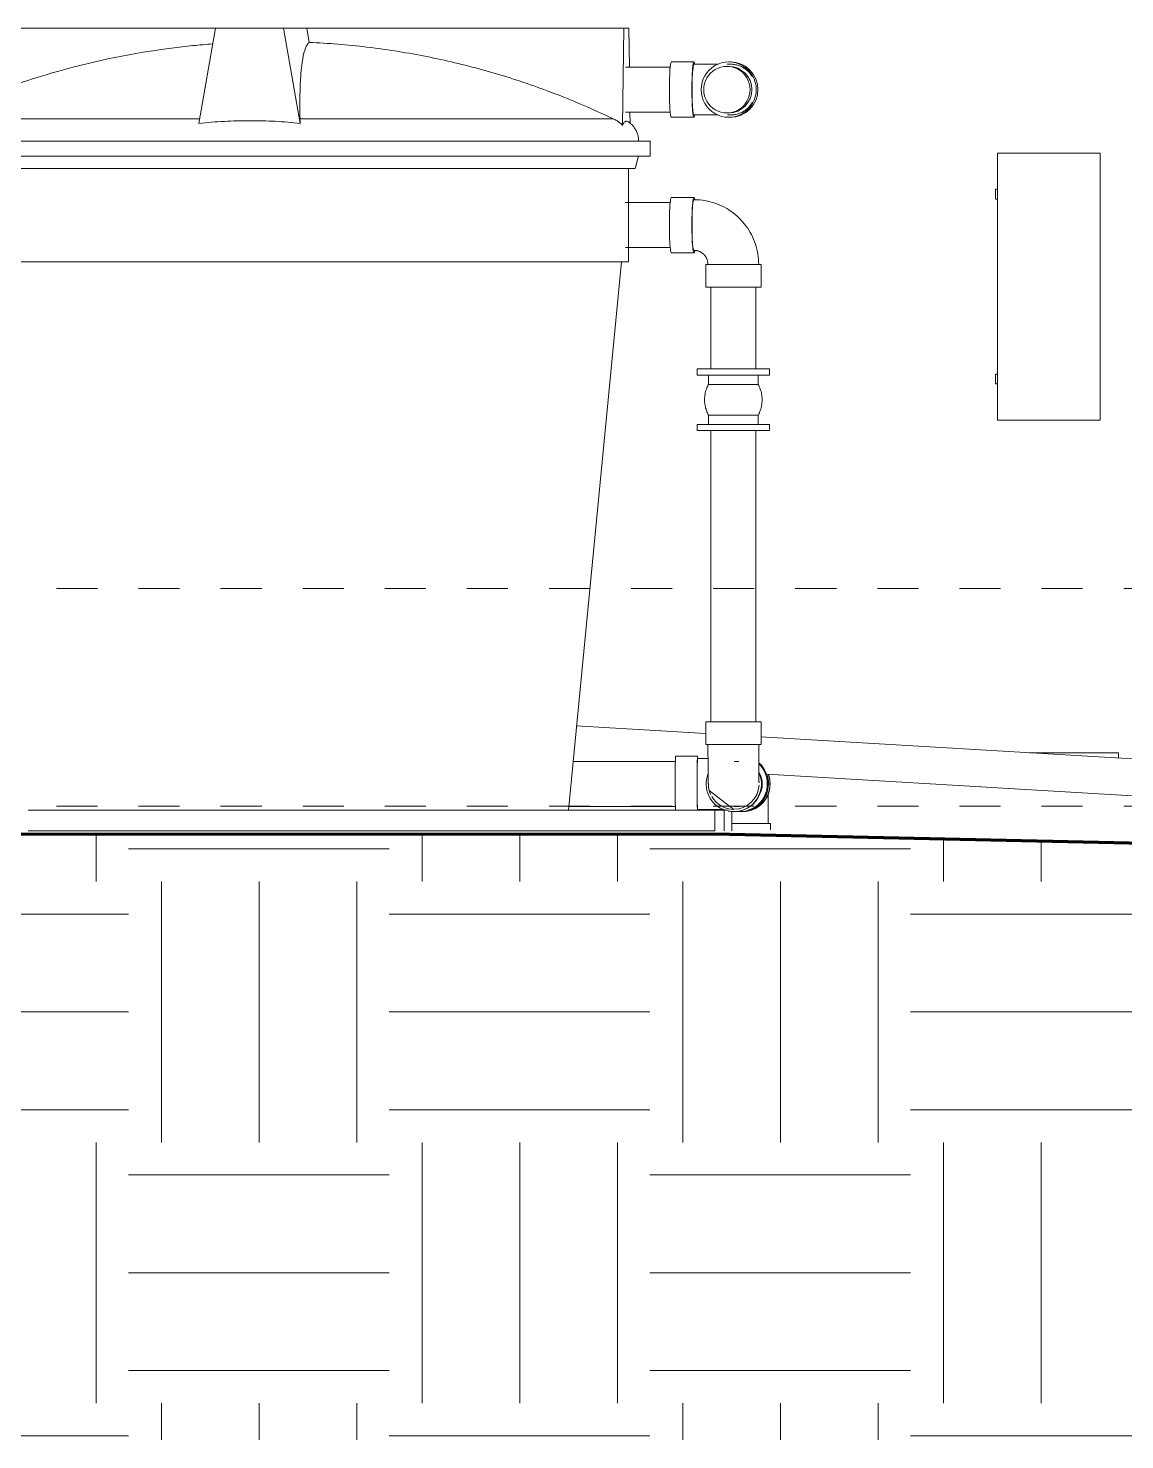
# Model space of a CAD drawing. Header units: metres. Extents: x 3 to 183, y -124 to 10.
# Drawn here: x 122.8 to 125.472, y -2.073 to 1.364 of the extents above; entities that cross this region are included whole.
import ezdxf

# ---------------------------------------------------------------- set-up
doc = ezdxf.new("R2010")
doc.units = ezdxf.units.M
doc.linetypes.add('Centre', pattern=[0.03175, 0.00635, -0.00475, 0.0159, -0.00475])
for name, color, linetype, lineweight in [('A-FLOR', 7, 'Continuous', 9), ('A-FLOR-LEVL', 7, 'Continuous', 9), ('C-BLDG-PADS', 7, 'Continuous', 9), ('C-TOPO', 7, 'Continuous', 9), ('E-ELEC-EQPM', 7, 'Continuous', 9), ('P-PIPE', 7, 'Continuous', 9), ('P-SANR-FIXT', 7, 'Continuous', 9)]:
    doc.layers.add(name, color=color, linetype=linetype, lineweight=lineweight)

# ---------------------------------------------------------------- blocks, each defined once
blk = doc.blocks.new('YADRAN_LASQUEMAS_ARQ_MO_000_SITIO_rvt-3-Elevación 02')
at = {"layer": 'C-TOPO', "true_color": 0xaaaaaa}
h = blk.add_hatch(dxfattribs=at)
h.set_pattern_fill('FP_59', color=253, style=0, pattern_type=2)
h.set_pattern_definition([(0, (103.359, 0), (0.635, 0.635), [0.635, -0.635]), (0, (103.359, 0.2381), (0.635, 0.635), [0.635, -0.635]), (0, (103.359, 0.47625), (0.635, 0.635), [0.635, -0.635]), (90, (103.439, 0.5556), (-0.635, 0.635), [0.635, -0.635]), (90, (103.677, 0.5556), (-0.635, 0.635), [0.635, -0.635]), (90, (103.915, 0.5556), (-0.635, 0.635), [0.635, -0.635])])
h.paths.add_polyline_path([(90.8433, -2.0728), (115.3252, -2.0728), (115.3252, -0.7298), (112.9595, -0.6988), (112.4584, -0.6861), (109.0921, -0.6631), (109.0875, -0.663), (107.9761, -0.6623), (106.8455, -0.6616), (103.7363, -0.663), (100.4549, -0.663), (97.3765, -0.5978), (94.4036, -0.5992), (93.8607, -0.5958), (92.5096, -0.4704), (90.8433, -0.5798), (90.8433, -0.8056)])
at = {"layer": 'C-BLDG-PADS', "color": 253, "true_color": 0xaaaaaa}
blk.add_line((95.7185, -0.59), (97.3912, -0.59), dxfattribs=at)
at = {"layer": 'C-TOPO', "color": 253, "lineweight": 70, "true_color": 0xaaaaaa}
for p, q in [((94.4036, -0.5992), (97.3906, -0.5978)), ((97.3906, -0.5978), (100.4549, -0.663))]:
    blk.add_line(p, q, dxfattribs=at)
at = {"layer": 'C-TOPO', "color": 253, "true_color": 0xaaaaaa}
for p, q in [((97.3906, -0.5978), (94.4036, -0.5992)), ((95.7189, -0.59), (97.3912, -0.59)), ((95.7189, -0.59), (97.3912, -0.59)), ((100.4549, -0.663), (97.3906, -0.5978))]:
    blk.add_line(p, q, dxfattribs=at)
blk = doc.blocks.new('YADRAN_LASQUEMAS_ARQ_MO_006_E02_rvt-3-Elevación 02')
at = {"layer": 'A-FLOR', "color": 8, "true_color": 0x808080}
for p, q in [((95.7185, -0.54), (97.3912, -0.54)), ((97.3912, -0.54), (97.3912, -0.59)), ((97.433, -0.59), (97.433, -0.5429))]:
    blk.add_line(p, q, dxfattribs=at)
blk = doc.blocks.new('M_Tablero con botones - 250x500x650-V353-Elevación 02')
at = {"layer": 'E-ELEC-EQPM'}
for p, q in [((98.0797, 0.41), (98.0797, 1.06)), ((98.0797, 1.06), (98.3297, 1.06)), ((98.3297, 1.06), (98.3297, 0.41)), ((98.3301, 1.06), (98.3297, 1.06)), ((98.0797, 0.972), (98.075, 0.972)), ((98.075, 0.948), (98.0797, 0.948)), ((98.0797, 0.522), (98.075, 0.522)), ((98.075, 0.498), (98.0797, 0.498)), ((98.3297, 0.41), (98.0797, 0.41)), ((98.3297, 0.41), (98.3301, 0.41))]:
    blk.add_line(p, q, dxfattribs=at)
for centre, start_param, end_param in [((98.075, 0.96), 6.021386, 7.853982), ((98.075, 0.96), 1.570796, 3.403392), ((98.075, 0.51), 6.021386, 7.853982), ((98.075, 0.51), 1.570796, 3.403392)]:
    blk.add_ellipse(centre, major_axis=(0, 0.012), ratio=0.003395, start_param=start_param, end_param=end_param, dxfattribs=at)
blk = doc.blocks.new('M_Las Quemas- Abastecimiento - M_Las Quemas- Abastecimiento-2189080-Elevación 02')
at = {"layer": 'P-SANR-FIXT', "color": 8, "lineweight": 18, "true_color": 0x808080}
for p, q in [((95.4597, 1.128), (95.4628, 1.3639)), ((95.4628, 1.3639), (96.1747, 1.3639)), ((96.1747, 1.3639), (96.1339, 1.1318)), ((96.1747, 1.3639), (96.3405, 1.3639)), ((96.3812, 1.1322), (96.3405, 1.3639)), ((96.3405, 1.3639), (96.3973, 1.3639)), ((96.3973, 1.3639), (97.1692, 1.3639)), ((96.3973, 1.3639), (96.4029, 1.3294)), ((97.1692, 1.3639), (97.1661, 1.1274)), ((97.1817, 1.3639), (97.1692, 1.3639)), ((97.183, 1.2694), (97.1817, 1.3639)), ((95.4824, 1.1432), (96.1359, 1.1432)), ((96.3807, 1.1432), (97.1433, 1.1432)), ((97.1848, 1.1324), (97.1845, 1.1594)), ((95.4125, 1.0892), (95.4125, 1.0521)), ((95.4125, 1.0892), (96.2547, 1.0892)), ((96.2547, 1.0892), (97.2341, 1.0892)), ((97.2341, 1.0521), (97.2341, 1.0892)), ((95.4125, 1.0521), (96.2547, 1.0521)), ((95.4411, 1.0521), (95.4492, 1.0221)), ((96.2547, 1.0521), (97.2341, 1.0521)), ((97.1975, 1.0221), (97.2055, 1.0521)), ((95.4492, 1.0221), (96.2574, 1.0221)), ((95.4657, 1.0221), (95.4657, 0.7953)), ((96.2574, 1.0221), (97.1975, 1.0221)), ((97.1809, 0.7953), (97.1809, 1.0221)), ((95.4657, 0.7953), (96.2587, 0.7953)), ((95.4825, 0.7953), (95.6121, -0.54)), ((96.2587, 0.7953), (97.1809, 0.7953)), ((97.0345, -0.54), (97.1641, 0.7953))]:
    blk.add_line(p, q, dxfattribs=at)
at = {"layer": 'P-SANR-FIXT', "color": 8, "lineweight": 18, "true_color": 0x808080, "flags": 128}
for points in [[(95.4411, 1.0892), (95.4412, 1.0915), (95.4413, 1.0938), (95.4416, 1.0961), (95.4419, 1.0984), (95.4423, 1.1007), (95.4428, 1.1029), (95.4435, 1.1052), (95.4441, 1.1074), (95.4449, 1.1096), (95.4458, 1.1117), (95.4467, 1.1138), (95.4478, 1.1159), (95.4489, 1.1179), (95.4501, 1.1199), (95.4514, 1.1218), (95.4527, 1.1237), (95.4541, 1.1255), (95.4556, 1.1273), (95.4572, 1.129), (95.4588, 1.1306), (95.4605, 1.1322), (95.4623, 1.1337), (95.4641, 1.1351), (95.4655, 1.1361)], [(97.1816, 1.1357), (97.1835, 1.1343), (97.1853, 1.1329), (97.187, 1.1313), (97.1887, 1.1297), (97.1903, 1.1281), (97.1918, 1.1263), (97.1932, 1.1245), (97.1946, 1.1227), (97.1959, 1.1208), (97.1972, 1.1188), (97.1983, 1.1168), (97.1994, 1.1148), (97.2004, 1.1127), (97.2013, 1.1106), (97.2021, 1.1084), (97.2029, 1.1062), (97.2035, 1.104), (97.2041, 1.1018), (97.2045, 1.0995), (97.2049, 1.0972), (97.2052, 1.0949), (97.2054, 1.0926), (97.2055, 1.0903), (97.2055, 1.0892)]]:
    blk.add_lwpolyline(points, dxfattribs=at)
at = {"layer": 'P-SANR-FIXT', "color": 8, "lineweight": 18, "true_color": 0x808080}
for points, knots in [([(96.168, 1.3258), (96.1518, 1.3245), (96.1007, 1.32), (95.9575, 1.3015), (95.7866, 1.2619), (95.6103, 1.2003), (95.5246, 1.1633), (95.4824, 1.1432)], [-0.9263724, -0.9263724, -0.9263724, -0.9263724, -0.8636364, -0.7272727, -0.3636364, -0.1818182, 0, 0, 0, 0]), ([(96.4029, 1.3294), (96.4013, 1.328), (96.3981, 1.3243), (96.3897, 1.3072), (96.3832, 1.2701), (96.3802, 1.2049), (96.3803, 1.165), (96.3807, 1.1432)], [-1, -1, -1, -1, -0.9, -0.8, -0.4, -0.2, 0, 0, 0, 0]), ([(97.1433, 1.1432), (97.0806, 1.1734), (96.9732, 1.2181), (96.8176, 1.2665), (96.704, 1.2928), (96.6121, 1.3089), (96.5427, 1.3184), (96.4729, 1.3254), (96.4263, 1.3283), (96.4029, 1.3294)], [-1, -1, -1, -1, -0.727273, -0.545455, -0.363636, -0.272727, -0.181818, -0.090909, 0, 0, 0, 0]), ([(97.1848, 1.1324), (97.1836, 1.134), (97.1811, 1.1366), (97.1779, 1.1375), (97.1754, 1.1374), (97.1736, 1.1368), (97.1717, 1.1357), (97.1698, 1.134), (97.1679, 1.1312), (97.1667, 1.1288), (97.1661, 1.1274)], [-1, -1, -1, -1, -0.8, -0.6, -0.5, -0.4, -0.3, -0.2, -0.1, 0, 0, 0, 0])]:
    blk.add_open_spline(points, degree=3, knots=knots, dxfattribs=at)
for points in [[(95.4824, 1.1432), (95.478, 1.1416), (95.4698, 1.1374), (95.4629, 1.1314), (95.4597, 1.128)], [(96.2589, 1.1386), (96.238, 1.1387), (96.1963, 1.1378), (96.1547, 1.1342), (96.1339, 1.1318)], [(96.3812, 1.1322), (96.3609, 1.1345), (96.3202, 1.1378), (96.2794, 1.1387), (96.2589, 1.1386)], [(96.3807, 1.1432), (96.3806, 1.1419), (96.3807, 1.1388), (96.381, 1.1346), (96.3812, 1.1322)], [(97.1661, 1.1274), (97.164, 1.1298), (97.1596, 1.1341), (97.1519, 1.1395), (97.1463, 1.1421), (97.1433, 1.1432)]]:
    blk.add_open_spline(points, degree=3, dxfattribs=at)
blk = doc.blocks.new('Plastico - Codo - PL - Codo-V355-Elevación 02')
at = {"layer": 'P-PIPE'}
for p, q in [((97.3404, 0.9521), (97.2856, 0.9521)), ((97.2856, 0.8173), (97.3404, 0.8173)), ((97.369, 0.7885), (97.369, 0.7335)), ((97.5036, 0.7885), (97.369, 0.7885)), ((97.5038, 0.7885), (97.5036, 0.7885)), ((97.5038, 0.7335), (97.5038, 0.7885)), ((97.369, 0.7335), (97.5036, 0.7335)), ((97.5036, 0.7335), (97.5038, 0.7335))]:
    blk.add_line(p, q, dxfattribs=at)
at = {"layer": 'P-PIPE', "flags": 128}
for points in [[(97.4981, 0.7885), (97.498, 0.7948), (97.4976, 0.8011), (97.497, 0.8074), (97.4961, 0.8136), (97.495, 0.8198), (97.4936, 0.826), (97.492, 0.8321), (97.4901, 0.8381), (97.488, 0.8441), (97.4857, 0.8499), (97.4831, 0.8557), (97.4803, 0.8614), (97.4773, 0.8669), (97.4741, 0.8723), (97.4706, 0.8776), (97.4669, 0.8828), (97.4631, 0.8878), (97.459, 0.8926), (97.4548, 0.8973), (97.4503, 0.9017), (97.4457, 0.9061), (97.441, 0.9102), (97.436, 0.9141), (97.4309, 0.9178), (97.4257, 0.9214), (97.4203, 0.9247), (97.4148, 0.9278), (97.4092, 0.9306), (97.4034, 0.9333), (97.3976, 0.9357), (97.3917, 0.9379), (97.3857, 0.9398), (97.3796, 0.9415), (97.3734, 0.943), (97.3672, 0.9442), (97.361, 0.9451), (97.3547, 0.9458), (97.3484, 0.9463), (97.3421, 0.9464), (97.3404, 0.9465)], [(97.3404, 0.823), (97.3418, 0.8229), (97.3431, 0.8228), (97.3445, 0.8227), (97.3458, 0.8225), (97.3472, 0.8223), (97.3485, 0.822), (97.3498, 0.8216), (97.3511, 0.8212), (97.3524, 0.8208), (97.3537, 0.8203), (97.3549, 0.8197), (97.3561, 0.8191), (97.3573, 0.8184), (97.3585, 0.8177), (97.3596, 0.817), (97.3608, 0.8162), (97.3618, 0.8153), (97.3629, 0.8145), (97.3639, 0.8135), (97.3649, 0.8126), (97.3658, 0.8116), (97.3667, 0.8105), (97.3676, 0.8094), (97.3684, 0.8083), (97.3691, 0.8072), (97.3699, 0.806), (97.3705, 0.8048), (97.3712, 0.8036), (97.3717, 0.8023), (97.3723, 0.801), (97.3727, 0.7997), (97.3732, 0.7984), (97.3735, 0.7971), (97.3738, 0.7957), (97.3741, 0.7944), (97.3743, 0.793), (97.3745, 0.7916), (97.3746, 0.7902), (97.3746, 0.7889), (97.3746, 0.7885)]]:
    blk.add_lwpolyline(points, dxfattribs=at)
at = {"layer": 'P-PIPE'}
for centre, major_axis, start_param, end_param in [((97.2856, 0.8847), (0, 0.0674), 0, 3.141593), ((97.3404, 0.8847), (0, 0.0674), 0, 3.141593), ((97.3404, 0.8847), (0, 0.0618), 0, 3.141593), ((97.3404, 0.8847), (0, 0.0674), 5.880875, 6.283185), ((97.3404, 0.8847), (0, 0.0674), 3.141593, 3.514601)]:
    blk.add_ellipse(centre, major_axis=major_axis, ratio=0.075377, start_param=start_param, end_param=end_param, dxfattribs=at)
blk = doc.blocks.new('Plastico - Codo - PL - Codo-V356-Elevación 02')
at = {"layer": 'P-PIPE'}
for p, q in [((97.3404, 1.2818), (97.2856, 1.2818)), ((97.4291, 1.2818), (97.425, 1.2818)), ((97.2856, 1.147), (97.3404, 1.147)), ((97.425, 1.147), (97.4291, 1.147))]:
    blk.add_line(p, q, dxfattribs=at)
at = {"layer": 'P-PIPE', "flags": 128}
for points in [[(97.3404, 1.2762), (97.3442, 1.2762), (97.3481, 1.2762), (97.3518, 1.2762), (97.3556, 1.2762), (97.3593, 1.2762), (97.363, 1.2762), (97.3666, 1.2762), (97.3702, 1.2762), (97.3737, 1.2762), (97.3772, 1.2762), (97.3806, 1.2762), (97.3839, 1.2762), (97.3871, 1.2762), (97.3903, 1.2762), (97.3933, 1.2762), (97.3963, 1.2762), (97.3991, 1.2762)], [(97.4212, 1.2762), (97.4227, 1.2762), (97.424, 1.2762), (97.4252, 1.2762), (97.4263, 1.2762), (97.4272, 1.2762), (97.4279, 1.2762), (97.4285, 1.2762), (97.4289, 1.2762), (97.4292, 1.2762), (97.4294, 1.2762), (97.4294, 1.2762)], [(97.4294, 1.2762), (97.4293, 1.2762), (97.4291, 1.2762)], [(97.4294, 1.2762), (97.4318, 1.2761), (97.4343, 1.276), (97.4368, 1.2757), (97.4392, 1.2754), (97.4416, 1.2749), (97.4441, 1.2744), (97.4464, 1.2738), (97.4488, 1.273), (97.4511, 1.2722), (97.4534, 1.2713), (97.4557, 1.2703), (97.4579, 1.2692), (97.4601, 1.268), (97.4622, 1.2667), (97.4642, 1.2654), (97.4663, 1.2639), (97.4682, 1.2624), (97.4701, 1.2608), (97.4719, 1.2592), (97.4737, 1.2574), (97.4754, 1.2556), (97.477, 1.2538), (97.4785, 1.2518), (97.48, 1.2498), (97.4813, 1.2478), (97.4826, 1.2457)], [(97.483, 1.1837), (97.4817, 1.1816), (97.4803, 1.1795), (97.4789, 1.1775), (97.4774, 1.1756), (97.4758, 1.1737), (97.4741, 1.1719), (97.4724, 1.1701), (97.4706, 1.1684), (97.4687, 1.1668), (97.4668, 1.1653), (97.4648, 1.1638), (97.4627, 1.1624), (97.4606, 1.1612), (97.4585, 1.1599), (97.4563, 1.1588), (97.454, 1.1578), (97.4517, 1.1569), (97.4494, 1.156), (97.4471, 1.1553), (97.4447, 1.1546), (97.4423, 1.154), (97.4399, 1.1536), (97.4374, 1.1532), (97.435, 1.1529), (97.4325, 1.1527), (97.43, 1.1527), (97.4294, 1.1527)], [(97.3995, 1.1527), (97.3974, 1.1527), (97.3945, 1.1527), (97.3914, 1.1527), (97.3883, 1.1527), (97.3851, 1.1527), (97.3819, 1.1527), (97.3785, 1.1527), (97.3751, 1.1527), (97.3716, 1.1527), (97.368, 1.1527), (97.3644, 1.1527), (97.3607, 1.1527), (97.357, 1.1527), (97.3533, 1.1527), (97.3495, 1.1527), (97.3457, 1.1527), (97.3419, 1.1527), (97.3404, 1.1527)], [(97.4294, 1.1527), (97.4293, 1.1527), (97.4291, 1.1527), (97.4287, 1.1527), (97.4281, 1.1527), (97.4275, 1.1527), (97.4266, 1.1527), (97.4256, 1.1527), (97.4245, 1.1527), (97.4232, 1.1527), (97.4218, 1.1527)], [(97.4291, 1.1527), (97.4293, 1.1527), (97.4294, 1.1527)]]:
    blk.add_lwpolyline(points, dxfattribs=at)
at = {"layer": 'P-PIPE'}
for centre, major_axis, ratio, start_param, end_param in [((97.2856, 1.2144), (0, 0.0674), 0.075377, 0, 1.570796), ((97.3404, 1.2144), (0, 0.0674), 0.075377, 5.854043, 7.853982), ((97.3404, 1.2144), (0, 0.0617), 0.075377, 6.108652, 7.853982), ((97.425, 1.2144), (0, 0.0674), 0.997155, 4.712389, 7.853982), ((97.4291, 1.2144), (0, 0.0674), 0.997155, 4.712389, 6.283185), ((97.2856, 1.2144), (0, 0.0674), 0.075377, 1.570796, 3.141593), ((97.3404, 1.2144), (0, 0.0674), 0.075377, 1.570796, 3.566437), ((97.3404, 1.2144), (0, 0.0617), 0.075377, 1.570796, 2.268928), ((97.425, 1.2144), (0, 0.0674), 0.997155, 1.570796, 4.712389), ((97.4291, 1.2144), (0, 0.0674), 0.997155, 3.141593, 4.712389), ((97.3404, 1.2144), (0, 0.0618), 0.075377, 2.277521, 3.316126)]:
    blk.add_ellipse(centre, major_axis=major_axis, ratio=ratio, start_param=start_param, end_param=end_param, dxfattribs=at)
blk = doc.blocks.new('Plastico - Codo - PL - Codo-V357-Elevación 02')
at = {"layer": 'P-PIPE'}
for p, q in [((97.369, -0.3249), (97.369, -0.3799)), ((97.4356, -0.3249), (97.369, -0.3249)), ((97.5037, -0.3249), (97.4356, -0.3249)), ((97.5038, -0.3799), (97.5038, -0.3249)), ((97.369, -0.3799), (97.4356, -0.3799)), ((97.4356, -0.3799), (97.5037, -0.3799)), ((97.4374, -0.5435), (97.438, -0.5435))]:
    blk.add_line(p, q, dxfattribs=at)
at = {"layer": 'P-PIPE', "flags": 128}
for points in [[(97.4374, -0.5379), (97.3778, -0.4924), (97.3761, -0.4842), (97.3758, -0.481), (97.3756, -0.4791), (97.3755, -0.4775), (97.3755, -0.4761), (97.3754, -0.4747), (97.3754, -0.4733), (97.3753, -0.4718), (97.3753, -0.4701), (97.3752, -0.4684), (97.3752, -0.4666), (97.3751, -0.4646), (97.3751, -0.4625), (97.3751, -0.4603), (97.375, -0.458), (97.375, -0.4556), (97.375, -0.453), (97.3749, -0.4504), (97.3749, -0.4476), (97.3749, -0.4447), (97.3748, -0.4418), (97.3748, -0.4387), (97.3748, -0.4356), (97.3748, -0.4323), (97.3747, -0.429), (97.3747, -0.4256), (97.3747, -0.4222), (97.3747, -0.4186), (97.3747, -0.415), (97.3747, -0.4114), (97.3746, -0.4077), (97.3746, -0.404), (97.3746, -0.4002), (97.3746, -0.3964), (97.3746, -0.3925), (97.3746, -0.3887), (97.3746, -0.3848), (97.3746, -0.381), (97.3746, -0.3799)], [(97.4989, -0.4709), (97.4989, -0.4707), (97.4988, -0.4701), (97.4988, -0.4694), (97.4988, -0.4684), (97.4987, -0.4672), (97.4987, -0.4658), (97.4987, -0.4642), (97.4986, -0.4625), (97.4986, -0.4607), (97.4986, -0.4587), (97.4985, -0.4566), (97.4985, -0.4543), (97.4985, -0.4519), (97.4984, -0.4494), (97.4984, -0.4468), (97.4984, -0.444), (97.4983, -0.4412), (97.4983, -0.4382), (97.4983, -0.4352), (97.4983, -0.432), (97.4983, -0.4288), (97.4982, -0.4255), (97.4982, -0.4221), (97.4982, -0.4187), (97.4982, -0.4152), (97.4982, -0.4116), (97.4981, -0.408), (97.4981, -0.4043), (97.4981, -0.4006), (97.4981, -0.3968), (97.4981, -0.3931), (97.4981, -0.3893), (97.4981, -0.3855), (97.4981, -0.3816), (97.4981, -0.3799)]]:
    blk.add_lwpolyline(points, dxfattribs=at)
at = {"layer": 'P-PIPE'}
for centre, major_axis, start_param, end_param in [((97.438, -0.4761), (0, 0.0674), 3.141593, 5.17028), ((97.4374, -0.4761), (0, 0.0674), 1.203481, 2.832174), ((97.4374, -0.4761), (0, 0.0674), 3.141593, 5.126612), ((97.4374, -0.4761), (0, 0.0617), 3.141593, 4.66116), ((97.4374, -0.4761), (0, 0.0618), 4.753027, 4.792674), ((97.4374, -0.4761), (0, 0.0618), 1.67833, 1.992124), ((97.4374, -0.4761), (0, 0.0618), 2.094395, 3.141593), ((97.4374, -0.4761), (0, 0.0674), 2.934267, 3.141593)]:
    blk.add_ellipse(centre, major_axis=major_axis, ratio=0.99994, start_param=start_param, end_param=end_param, dxfattribs=at)
blk = doc.blocks.new('Plastico - Codo - PL - Codo-V358-Elevación 02')
at = {"layer": 'P-PIPE'}
for p, q in [((97.3979, -0.5378), (97.3979, -0.54)), ((97.4581, -0.5435), (97.4587, -0.5435)), ((97.459, -0.5723), (97.4327, -0.5723)), ((97.5271, -0.5723), (97.459, -0.5723)), ((97.5271, -0.5876), (97.5271, -0.5723))]:
    blk.add_line(p, q, dxfattribs=at)
at = {"layer": 'P-PIPE', "flags": 128}
blk.add_lwpolyline([(97.5211, -0.5), (97.5211, -0.5019), (97.5212, -0.5046), (97.5212, -0.5075), (97.5212, -0.5105), (97.5213, -0.5135), (97.5213, -0.5167), (97.5213, -0.5199), (97.5213, -0.5232), (97.5213, -0.5266), (97.5214, -0.5301), (97.5214, -0.5336), (97.5214, -0.5372), (97.5214, -0.5409), (97.5214, -0.5445), (97.5214, -0.5483), (97.5214, -0.5521), (97.5215, -0.5559), (97.5215, -0.5597), (97.5215, -0.5635), (97.5215, -0.5674), (97.5215, -0.5713), (97.5215, -0.5723)], dxfattribs=at)
at = {"layer": 'P-PIPE'}
for centre, start_param, end_param in [((97.4581, -0.4761), 3.141593, 5.075916), ((97.4587, -0.4761), 3.141593, 5.075324), ((97.4581, -0.4761), 3.111815, 3.141593)]:
    blk.add_ellipse(centre, major_axis=(0, 0.0674), ratio=0.99994, start_param=start_param, end_param=end_param, dxfattribs=at)
blk = doc.blocks.new('M_Ball Valve - 50-150 mm - 110 mm-V361-Elevación 02')
at = {"layer": 'P-PIPE'}
for p, q in [((97.3484, 0.5343), (97.3484, 0.5193)), ((97.5241, 0.5343), (97.3484, 0.5343)), ((97.3484, 0.5193), (97.5241, 0.5193)), ((97.3759, 0.5193), (97.3759, 0.4968)), ((97.4969, 0.4968), (97.4969, 0.5193)), ((97.5244, 0.5343), (97.5241, 0.5343)), ((97.5241, 0.5193), (97.5244, 0.5193)), ((97.5244, 0.5193), (97.5244, 0.5343)), ((97.4967, 0.4968), (97.3759, 0.4968)), ((97.4969, 0.4968), (97.4967, 0.4968)), ((97.3759, 0.4218), (97.3759, 0.3993)), ((97.4967, 0.4218), (97.3759, 0.4218)), ((97.4969, 0.4218), (97.4967, 0.4218)), ((97.4969, 0.3993), (97.4969, 0.4218)), ((97.3484, 0.3993), (97.3484, 0.3843)), ((97.5241, 0.3993), (97.3484, 0.3993)), ((97.3484, 0.3843), (97.5241, 0.3843)), ((97.5244, 0.3993), (97.5241, 0.3993)), ((97.5241, 0.3843), (97.5244, 0.3843)), ((97.5244, 0.3843), (97.5244, 0.3993))]:
    blk.add_line(p, q, dxfattribs=at)
at = {"layer": 'P-PIPE', "flags": 128}
for points in [[(97.3759, 0.4218), (97.3744, 0.4246), (97.3731, 0.4274), (97.3719, 0.4302), (97.3708, 0.4332), (97.3698, 0.4361), (97.3689, 0.4391), (97.3682, 0.4422), (97.3675, 0.4452), (97.367, 0.4483), (97.3666, 0.4514), (97.3664, 0.4545), (97.3663, 0.4576), (97.3663, 0.4607), (97.3664, 0.4638), (97.3666, 0.467), (97.367, 0.4701), (97.3675, 0.4731), (97.3681, 0.4762), (97.3688, 0.4792), (97.3697, 0.4822), (97.3707, 0.4852), (97.3718, 0.4881), (97.373, 0.491), (97.3743, 0.4938), (97.3757, 0.4966), (97.3759, 0.4968)], [(97.4969, 0.4968), (97.4983, 0.494), (97.4996, 0.4912), (97.5008, 0.4883), (97.502, 0.4854), (97.5029, 0.4825), (97.5038, 0.4795), (97.5046, 0.4764), (97.5052, 0.4734), (97.5057, 0.4703), (97.5061, 0.4672), (97.5063, 0.4641), (97.5064, 0.461), (97.5064, 0.4579), (97.5063, 0.4547), (97.5061, 0.4516), (97.5057, 0.4485), (97.5052, 0.4454), (97.5046, 0.4424), (97.5039, 0.4394), (97.503, 0.4364), (97.502, 0.4334), (97.5009, 0.4305), (97.4997, 0.4276), (97.4984, 0.4248), (97.497, 0.422), (97.4969, 0.4218)]]:
    blk.add_lwpolyline(points, dxfattribs=at)
blk = doc.blocks.new('Generica - Tapa - GE - Tapa-2180202-Elevación 02')
at = {"layer": 'P-PIPE'}
for p, q in [((97.425, 1.271), (97.4207, 1.271)), ((97.4207, 1.1578), (97.425, 1.1578))]:
    blk.add_line(p, q, dxfattribs=at)
for centre, start_param, end_param in [((97.4207, 1.2144), 4.712389, 7.853982), ((97.425, 1.2144), 4.712389, 6.283185), ((97.4207, 1.2144), 1.570796, 4.712389), ((97.425, 1.2144), 3.141593, 4.712389)]:
    blk.add_ellipse(centre, major_axis=(0, 0.0566), ratio=0.997155, start_param=start_param, end_param=end_param, dxfattribs=at)
blk = doc.blocks.new('Plastico - Tee - PL - Tee-2189450-Elevación 02')
at = {"layer": 'P-PIPE'}
for p, q in [((97.349, -0.4087), (97.2955, -0.4087)), ((97.4517, -0.5435), (97.4523, -0.5435)), ((97.4541, -0.5435), (97.4547, -0.5435))]:
    blk.add_line(p, q, dxfattribs=at)
at = {"layer": 'P-PIPE', "flags": 128}
for points in [[(97.3748, -0.4144), (97.3708, -0.4144), (97.3667, -0.4144), (97.3626, -0.4144), (97.3584, -0.4144), (97.3543, -0.4144), (97.3501, -0.4144), (97.349, -0.4144)], [(97.349, -0.5379), (97.3531, -0.5379), (97.3573, -0.5379), (97.3614, -0.5379), (97.3656, -0.5379), (97.3697, -0.5379), (97.3737, -0.5379), (97.3778, -0.5379), (97.3818, -0.5379), (97.3857, -0.5379), (97.3896, -0.5379), (97.3934, -0.5379), (97.3971, -0.5379), (97.4008, -0.5379), (97.4044, -0.5379), (97.4079, -0.5379), (97.4113, -0.5379)]]:
    blk.add_lwpolyline(points, dxfattribs=at)
at = {"layer": 'P-PIPE'}
for centre, major_axis, ratio, start_param, end_param in [((97.2955, -0.4761), (0, 0.0674), 0.010994, 0, 1.570796), ((97.349, -0.4761), (0, 0.0674), 0.010994, 0, 1.570796), ((97.349, -0.4761), (0, 0.0618), 0.010994, 6.108652, 7.853982), ((97.349, -0.4761), (0, 0.0674), 0.010994, 5.84912, 6.181565), ((97.4523, -0.4761), (0, 0.0674), 0.99994, 4.712389, 5.531603), ((97.4517, -0.4761), (0, 0.0674), 0.99994, 4.712389, 5.520558), ((97.4547, -0.4761), (0, 0.0674), 0.99994, 4.712389, 5.576433), ((97.4541, -0.4761), (0, 0.0674), 0.99994, 4.712389, 5.565389), ((97.2955, -0.4761), (0, 0.0674), 0.010994, 1.570796, 2.832174), ((97.349, -0.4761), (0, 0.0674), 0.010994, 1.570796, 2.832174), ((97.349, -0.4761), (0, 0.0618), 0.010994, 1.570796, 3.316126), ((97.4517, -0.4761), (0, 0.0674), 0.99994, 3.034323, 4.712389), ((97.4523, -0.4761), (0, 0.0674), 0.99994, 3.141593, 4.712389), ((97.4541, -0.4761), (0, 0.0674), 0.99994, 3.123677, 4.712389), ((97.4547, -0.4761), (0, 0.0674), 0.99994, 3.141593, 4.712389), ((97.349, -0.4761), (0, 0.0674), 0.010994, 3.451011, 3.570789)]:
    blk.add_ellipse(centre, major_axis=major_axis, ratio=ratio, start_param=start_param, end_param=end_param, dxfattribs=at)

msp = doc.modelspace()

# ---------------------------------------------------------------- linework, layer by layer
at = {"layer": 'A-FLOR', "color": 8, "true_color": 0x808080}
for p, q in [((125.2393, -0.4), (125.4562, -0.4)), ((125.4562, -0.4129), (125.4562, -0.4)), ((124.4728, -0.54), (124.5052, -0.54)), ((124.4954, -0.5905), (124.4954, -0.54)), ((124.5146, -0.5429), (124.5146, -0.59))]:
    msp.add_line(p, q, dxfattribs=at)
at = {"layer": 'A-FLOR-LEVL', "color": 253, "linetype": 'Centre', "true_color": 0xaaaaaa}
for p, q in [((103.6689, 0), (144.9655, 0)), ((103.6689, -0.5305), (143.6955, -0.5305))]:
    msp.add_line(p, q, dxfattribs=at)
at = {"layer": 'P-PIPE'}
for p, q in [((124.3643, 1.2694), (124.2555, 1.2694)), ((124.2555, 1.1594), (124.3643, 1.1594)), ((124.3643, 0.9397), (124.255, 0.9397)), ((124.255, 0.8297), (124.3643, 0.8297)), ((124.4629, 0.7335), (124.4629, 0.5343)), ((124.5729, 0.5343), (124.5729, 0.7335)), ((124.4629, 0.3843), (124.4629, -0.3249)), ((124.5729, -0.3249), (124.5729, 0.3843)), ((124.4506, -0.3532), (124.1353, -0.3345)), ((126.1692, -0.4551), (124.5853, -0.3612)), ((124.3767, -0.4211), (124.1267, -0.4211)), ((124.531, -0.4211), (124.5196, -0.4211)), ((124.5995, -0.4522), (126.1638, -0.545)), ((124.1159, -0.5311), (124.3767, -0.5311)), ((124.5196, -0.5311), (124.5333, -0.5311))]:
    msp.add_line(p, q, dxfattribs=at)
for start_param, end_param in [(4.712389, 5.235988), (4.18879, 4.712389)]:
    msp.add_ellipse((124.5333, -0.4761), major_axis=(0, 0.055), ratio=0.99994, start_param=start_param, end_param=end_param, dxfattribs=at)

# ---------------------------------------------------------------- block references
at = {"lineweight": 5}
for name in ['YADRAN_LASQUEMAS_ARQ_MO_006_E02_rvt-3-Elevación 02', 'YADRAN_LASQUEMAS_ARQ_MO_000_SITIO_rvt-3-Elevación 02']:
    msp.add_blockref(name, (27.0816, 0), dxfattribs=at)
at = {"layer": 'E-ELEC-EQPM'}
msp.add_blockref('M_Tablero con botones - 250x500x650-V353-Elevación 02', (27.0816, 0), dxfattribs=at)
at = {"layer": 'P-PIPE'}
for name in ['Plastico - Codo - PL - Codo-V356-Elevación 02', 'Generica - Tapa - GE - Tapa-2180202-Elevación 02', 'Plastico - Codo - PL - Codo-V355-Elevación 02', 'M_Ball Valve - 50-150 mm - 110 mm-V361-Elevación 02', 'Plastico - Codo - PL - Codo-V357-Elevación 02', 'Plastico - Tee - PL - Tee-2189450-Elevación 02', 'Plastico - Codo - PL - Codo-V358-Elevación 02']:
    msp.add_blockref(name, (27.0816, 0), dxfattribs=at)
at = {"layer": 'P-SANR-FIXT', "color": 8, "lineweight": 18, "true_color": 0x808080}
msp.add_blockref('M_Las Quemas- Abastecimiento - M_Las Quemas- Abastecimiento-2189080-Elevación 02', (27.0816, 0), dxfattribs=at)

doc.saveas('drawing.dxf')
